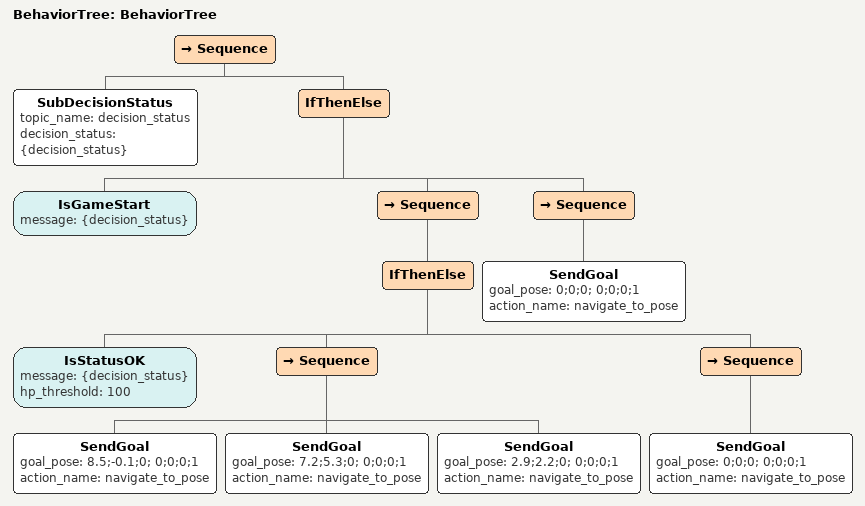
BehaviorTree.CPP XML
<?xml version="1.0" encoding="UTF-8"?>
<root BTCPP_format="4"
      main_tree_to_execute="BehaviorTree">
  <BehaviorTree ID="BehaviorTree">
    <Sequence>
      <SubDecisionStatus topic_name="decision_status"
                         decision_status="{decision_status}"/>
      <IfThenElse>
        <IsGameStart message="{decision_status}"/>
        <Sequence>
          <IfThenElse>
            <IsStatusOK message="{decision_status}"
                        hp_threshold="100"/>
            <Sequence>
              <SendGoal goal_pose="8.5;-0.1;0; 0;0;0;1"
                        action_name="navigate_to_pose"/>
              <SendGoal goal_pose="7.2;5.3;0; 0;0;0;1"
                        action_name="navigate_to_pose"/>
              <SendGoal goal_pose="2.9;2.2;0; 0;0;0;1"
                        action_name="navigate_to_pose"/>
            </Sequence>
            <Sequence>
              <SendGoal goal_pose="0;0;0; 0;0;0;1"
                        action_name="navigate_to_pose"/>
            </Sequence>
          </IfThenElse>
        </Sequence>
        <Sequence>
          <SendGoal goal_pose="0;0;0; 0;0;0;1"
                    action_name="navigate_to_pose"/>
        </Sequence>
      </IfThenElse>
    </Sequence>
  </BehaviorTree>

</root>
